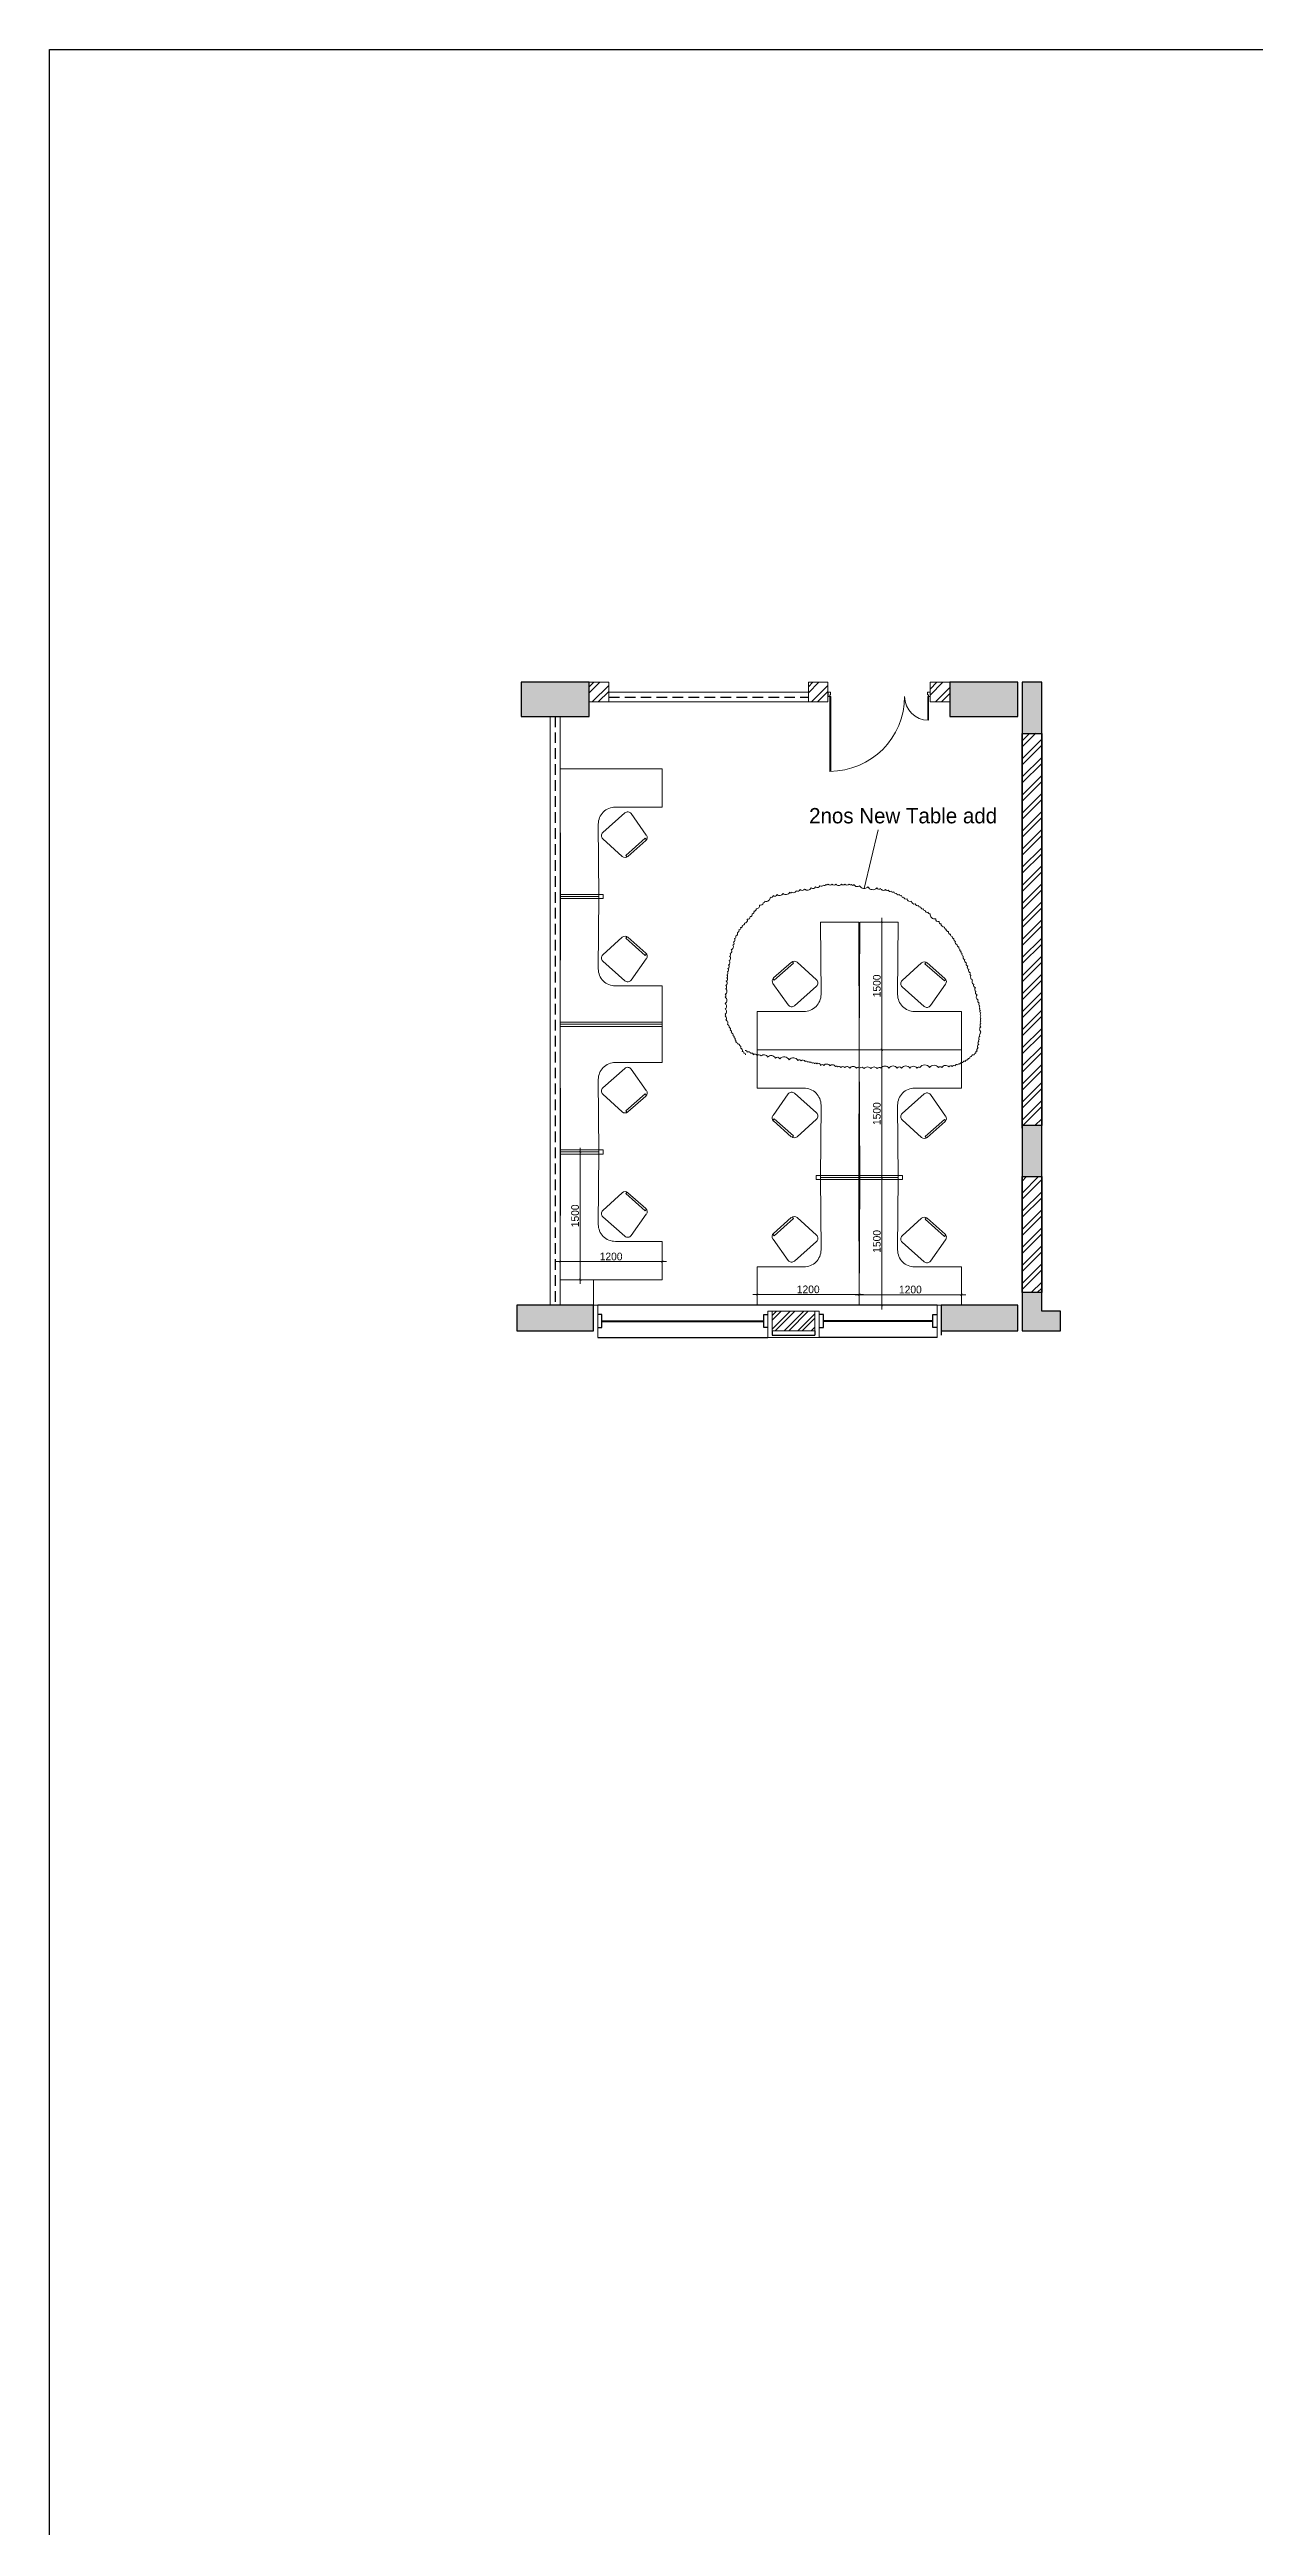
# Model space of a CAD drawing. Header units: millimetres. Extents: x -276609 to 1081398, y -453808 to 472098.
# Drawn here: x 306511 to 320663, y 154560 to 183646 of the extents above; entities that cross this region are included whole.
import ezdxf

# ---------------------------------------------------------------- set-up
doc = ezdxf.new("R2010")
doc.units = ezdxf.units.MM
doc.header["$MEASUREMENT"] = 0
doc.linetypes.add('HIDDEN', pattern=[0.375, 0.25, -0.125])
for name, color, linetype, lineweight in [('A-Detail Lines', 241, 'Continuous', 25), ('A-Door', 4, 'Continuous', 9), ('A-DTLS-Frame Members', 3, 'Continuous', 25), ('A-Wall Sec', 1, 'Continuous', 20), ('A-WIN', 5, 'Continuous', 25), ('elevation', 4, 'Continuous', 13), ('Fire pipe', 80, 'Continuous', 15), ('P-SANR-FIXT', 6, 'Continuous', 9), ('S-Concrete', 40, 'Continuous', 25), ('ST CLADDING PLAN', 6, 'Continuous', 9)]:
    doc.layers.add(name, color=color, linetype=linetype, lineweight=lineweight)
for name, color, linetype in [('A-Wall Patt', 8, 'Continuous'), ('A-Window', 4, 'Continuous'), ('Dimension', 7, 'Continuous'), ('S-Conc Patt', 9, 'Continuous'), ('text', 252, 'Continuous')]:
    doc.layers.add(name, color=color, linetype=linetype)
doc.layers.add('I-Furniture', color=7, linetype='Continuous', lineweight=20, true_color=0xb35900)
doc.styles.get("Standard").update_dxf_attribs({"font": ''})
doc.styles.get('Standard').set_extended_font_data('Gill Sans MT')
doc.dimstyles.new('IIITD_WD_M @ 50', dxfattribs={"dimscale": 50, "dimtxt": 1.8, "dimasz": 0.5, "dimexe": 0.5, "dimexo": 0.25, "dimgap": 0.3, "dimtad": 1, "dimdec": 0, "dimrnd": 1, "dimzin": 0, "dimdsep": 46, "dimtxsty": 'Standard', "dimblk": 'ARCHTICK', "dimcen": 0.2, "dimdle": 1, "dimclrd": 8, "dimclre": 9, "dimadec": 0, "dimazin": 0, "dimtfac": 1, "dimtdec": 0, "dimtofl": 0, "dimtmove": 0, "dimatfit": 0, "dimfxl": 1, "dimfxlon": 1, "dimtolj": 1, "dimtzin": 0, "dimlwd": -1, "dimlwe": -1, "dimarcsym": 0})
pattern_1 = [(45, (-609568.46, 685211), (-106.066017, 106.066017), []), (45, (-609497.75, 685211), (-106.066017, 106.066017), [])]

# ---------------------------------------------------------------- blocks, each defined once
blk = doc.blocks.new('ERGEGEWRGREG')
at = {"layer": 'A-Wall Patt'}
h = blk.add_hatch(dxfattribs=at)
h.set_pattern_fill('ANSI32', color=256, scale=300, style=0)
h.set_pattern_definition([(45.000013, (-88074.36, -254660.84), (-79.549531, 79.549495), []), (45.000013, (-88021.32, -254660.84), (-79.549531, 79.549495), [])])
h.paths.add_polyline_path([(925068, -367411), (925068, -367181), (924568, -367181), (924568, -367411)])
at = {"layer": 'A-Detail Lines'}
for p, q in [((924568, -367411, 0), (924568, -367461, 0)), ((924568, -367461, 0), (925068, -367461, 0)), ((925068, -367411, 0), (925068, -367461, 0))]:
    blk.add_line(p, q, dxfattribs=at)
at = {"layer": 'A-Wall Sec', "elevation": 0}
blk.add_lwpolyline([(925068, -367181), (925068, -367411), (924568, -367411), (924568, -367181)], close=True, dxfattribs=at)
blk.add_lwpolyline([(925068, -367181), (925068, -367411), (924568, -367411), (924568, -367181)], close=True, dxfattribs=at)
at = {"layer": 'A-WIN', "color": 2, "lineweight": 40}
blk.add_line((922568, -367296), (924468, -367296, 0), dxfattribs=at)
at = {"layer": 'A-WIN', "color": 2, "lineweight": 40, "elevation": 0}
blk.add_lwpolyline([(926453, -367296), (925168, -367296)], dxfattribs=at)
blk.add_lwpolyline([(926453, -367296), (925168, -367296)], dxfattribs=at)
at = {"layer": 'A-Window'}
for p, q in [((926503, -367111, 0), (922518, -367111)), ((922518, -367491, 0), (924518, -367491, 0))]:
    blk.add_line(p, q, dxfattribs=at)
at = {"layer": 'A-Window', "elevation": 0}
for points in [[(922518, -367371), (922568, -367371), (922568, -367221), (922518, -367221)], [(924518, -367371), (924468, -367371), (924468, -367221), (924518, -367221)], [(925118, -367371), (925168, -367371), (925168, -367221), (925118, -367221)], [(926503, -367371), (926453, -367371), (926453, -367221), (926503, -367221)], [(926503, -367491), (925118, -367491)]]:
    blk.add_lwpolyline(points, dxfattribs=at)
at = {"layer": 'ST CLADDING PLAN'}
for p, q in [((922518, -367111), (922468, -367111)), ((922518, -367111, 0), (922518, -367491, 0)), ((924518, -367181, 0), (924518, -367491, 0)), ((924518, -367181, 0), (924568, -367181, 0)), ((925118, -367181, 0), (925068, -367181, 0)), ((925118, -367181, 0), (925118, -367491, 0)), ((926503, -367111, 0), (926503, -367491, 0)), ((926503, -367111, 0), (926553, -367111, 0)), ((924518, -367491, 0), (925118, -367491, 0))]:
    blk.add_line(p, q, dxfattribs=at)
blk = doc.blocks.new('A$C3CEC27A9')
at = {"layer": 'A-Detail Lines', "lineweight": 18}
for centre, radius, start, end in [((-1181, -51), 880, 270, 0), ((-21, -51), 280, 180, 270)]:
    blk.add_arc(centre, radius, start, end, dxfattribs=at)
at = {"layer": 'A-Door', "lineweight": 18}
for p, q in [((-1181, -51), (-1181, -931)), ((-1181, -51), (-1166, -51)), ((-1166, -51), (-1166, -931)), ((-30, -51), (-30, -331)), ((-30, -51), (-21, -51)), ((-21, -51), (-21, -331))]:
    blk.add_line(p, q, dxfattribs=at)
at = {"layer": 'A-Door'}
for points in [[(-1181, -51), (-1181, -31), (-1171, -31), (-1171, -1), (-1201, -1), (-1201, -51), (-1181, -51)], [(-21, -51), (-21, -31), (-31, -31), (-31, -1), (-1, -1), (-1, -51), (-21, -51)]]:
    blk.add_lwpolyline(points, dxfattribs=at)
blk = doc.blocks.new('A$C6DB55BC6')
at = {"layer": 'I-Furniture'}
for p, q in [((-105, 156), (73, 407)), ((147, 416), (406, 186)), ((-108, 98), (-91, 117)), ((110, -95), (-98, 90)), ((-91, 117), (137, -85)), ((406, 112), (177, -95)), ((137, -85), (120, -104))]:
    blk.add_line(p, q, dxfattribs=at)
for centre, start, end in [((114, 378), 48.3715, 144.6126), ((-65, 127), 144.6126, 228.3715), ((372, 149), 312.1304, 48.3715), ((144, -58), 228.3715, 312.1304)]:
    blk.add_arc(centre, 50, start, end, dxfattribs=at)
blk = doc.blocks.new('_ArchTick')
at = {"color": 0, "linetype": 'ByBlock', "const_width": 0.15}
blk.add_lwpolyline([(-0.5, -0.5), (0.5, 0.5)], dxfattribs=at)
blk = doc.blocks.new('*D603')
at = {"layer": 'P-SANR-FIXT', "color": 8, "transparency": 16777216}
blk.add_line((313757, 169412), (312457, 169412), dxfattribs=at)
at = {"layer": 'P-SANR-FIXT', "color": 9, "transparency": 16777216}
for p, q in [((312507, 169412), (312507, 169387)), ((313707, 169412), (313707, 169387))]:
    blk.add_line(p, q, dxfattribs=at)
at = {"layer": 'P-SANR-FIXT', "color": 8, "transparency": 16777216, "xscale": 25, "yscale": 25, "zscale": 25, "rotation": 180}
blk.add_blockref('_ArchTick', (312507, 169412), dxfattribs=at)
at = {"layer": 'P-SANR-FIXT', "color": 8, "transparency": 16777216, "xscale": 25, "yscale": 25, "zscale": 25}
blk.add_blockref('_ArchTick', (313707, 169412), dxfattribs=at)
at = {"layer": 'P-SANR-FIXT', "color": 0, "transparency": 16777216, "insert": (313107, 169472), "char_height": 90, "attachment_point": 5}
blk.add_mtext('\\A1;1200', dxfattribs=at)
blk = doc.blocks.new('*D604')
at = {"layer": 'P-SANR-FIXT', "color": 8, "transparency": 16777216}
blk.add_line((312744, 169150), (312744, 170750), dxfattribs=at)
at = {"layer": 'P-SANR-FIXT', "color": 9, "transparency": 16777216}
for p, q in [((312715, 170700), (312769, 170700)), ((312715, 169200), (312769, 169200))]:
    blk.add_line(p, q, dxfattribs=at)
at = {"layer": 'P-SANR-FIXT', "color": 8, "transparency": 16777216, "xscale": 25, "yscale": 25, "zscale": 25}
for p, rotation in [((312744, 170700), 90), ((312744, 169200), 270)]:
    blk.add_blockref('_ArchTick', p, dxfattribs=dict(at, rotation=rotation))
at = {"layer": 'P-SANR-FIXT', "color": 0, "transparency": 16777216, "insert": (312684, 169950), "char_height": 90, "attachment_point": 5, "rotation": 90}
blk.add_mtext('\\A1;1500', dxfattribs=at)
blk = doc.blocks.new('*D605')
at = {"layer": 'P-SANR-FIXT', "color": 8, "transparency": 16777216}
blk.add_line((316072, 169026), (314772, 169026), dxfattribs=at)
at = {"layer": 'P-SANR-FIXT', "color": 9, "transparency": 16777216}
for p, q in [((314822, 168912), (314822, 169051)), ((316022, 168912), (316022, 169051))]:
    blk.add_line(p, q, dxfattribs=at)
at = {"layer": 'P-SANR-FIXT', "color": 8, "transparency": 16777216, "xscale": 25, "yscale": 25, "zscale": 25, "rotation": 180}
blk.add_blockref('_ArchTick', (314822, 169026), dxfattribs=at)
at = {"layer": 'P-SANR-FIXT', "color": 8, "transparency": 16777216, "xscale": 25, "yscale": 25, "zscale": 25}
blk.add_blockref('_ArchTick', (316022, 169026), dxfattribs=at)
at = {"layer": 'P-SANR-FIXT', "color": 0, "transparency": 16777216, "insert": (315422, 169086), "char_height": 90, "attachment_point": 5}
blk.add_mtext('\\A1;1200', dxfattribs=at)
blk = doc.blocks.new('*D606')
at = {"layer": 'P-SANR-FIXT', "color": 8, "transparency": 16777216}
blk.add_line((316288, 168850), (316288, 170450), dxfattribs=at)
at = {"layer": 'P-SANR-FIXT', "color": 9, "transparency": 16777216}
for p, q in [((316288, 170400), (316313, 170400)), ((316288, 168900), (316313, 168900))]:
    blk.add_line(p, q, dxfattribs=at)
at = {"layer": 'P-SANR-FIXT', "color": 8, "transparency": 16777216, "xscale": 25, "yscale": 25, "zscale": 25}
for p, rotation in [((316288, 170400), 90), ((316288, 168900), 270)]:
    blk.add_blockref('_ArchTick', p, dxfattribs=dict(at, rotation=rotation))
at = {"layer": 'P-SANR-FIXT', "color": 0, "transparency": 16777216, "insert": (316228, 169650), "char_height": 90, "attachment_point": 5, "rotation": 90}
blk.add_mtext('\\A1;1500', dxfattribs=at)
blk = doc.blocks.new('*D607')
at = {"layer": 'P-SANR-FIXT', "color": 8, "transparency": 16777216}
blk.add_line((315972, 169024), (317272, 169024), dxfattribs=at)
at = {"layer": 'P-SANR-FIXT', "color": 9, "transparency": 16777216}
for p, q in [((316022, 169024), (316022, 168999)), ((317222, 169024), (317222, 168999))]:
    blk.add_line(p, q, dxfattribs=at)
at = {"layer": 'P-SANR-FIXT', "color": 8, "transparency": 16777216, "xscale": 25, "yscale": 25, "zscale": 25, "rotation": 180}
blk.add_blockref('_ArchTick', (316022, 169024), dxfattribs=at)
at = {"layer": 'P-SANR-FIXT', "color": 8, "transparency": 16777216, "xscale": 25, "yscale": 25, "zscale": 25}
blk.add_blockref('_ArchTick', (317222, 169024), dxfattribs=at)
at = {"layer": 'P-SANR-FIXT', "color": 0, "transparency": 16777216, "insert": (316622, 169084), "char_height": 90, "attachment_point": 5}
blk.add_mtext('\\A1;1200', dxfattribs=at)
blk = doc.blocks.new('*D608')
at = {"layer": 'P-SANR-FIXT', "color": 9, "transparency": 16777216}
for p, q in [((316035, 171900), (316313, 171900)), ((316041, 170400), (316313, 170400))]:
    blk.add_line(p, q, dxfattribs=at)
at = {"layer": 'P-SANR-FIXT', "color": 8, "transparency": 16777216}
blk.add_line((316288, 170350), (316288, 171950), dxfattribs=at)
at = {"layer": 'P-SANR-FIXT', "color": 8, "transparency": 16777216, "xscale": 25, "yscale": 25, "zscale": 25}
for p, rotation in [((316288, 171900), 90), ((316288, 170400), 270)]:
    blk.add_blockref('_ArchTick', p, dxfattribs=dict(at, rotation=rotation))
at = {"layer": 'P-SANR-FIXT', "color": 0, "transparency": 16777216, "insert": (316228, 171150), "char_height": 90, "attachment_point": 5, "rotation": 90}
blk.add_mtext('\\A1;1500', dxfattribs=at)
blk = doc.blocks.new('*D609')
at = {"layer": 'P-SANR-FIXT', "color": 9, "transparency": 16777216}
for p, q in [((316041, 173400), (316313, 173400)), ((316035, 171900), (316313, 171900))]:
    blk.add_line(p, q, dxfattribs=at)
at = {"layer": 'P-SANR-FIXT', "color": 8, "transparency": 16777216}
blk.add_line((316288, 171850), (316288, 173450), dxfattribs=at)
at = {"layer": 'P-SANR-FIXT', "color": 8, "transparency": 16777216, "xscale": 25, "yscale": 25, "zscale": 25}
for p, rotation in [((316288, 173400), 90), ((316288, 171900), 270)]:
    blk.add_blockref('_ArchTick', p, dxfattribs=dict(at, rotation=rotation))
at = {"layer": 'P-SANR-FIXT', "color": 0, "transparency": 16777216, "insert": (316228, 172650), "char_height": 90, "attachment_point": 5, "rotation": 90}
blk.add_mtext('\\A1;1500', dxfattribs=at)

msp = doc.modelspace()

# ---------------------------------------------------------------- hatches: boundary and pattern name
at = {"layer": 'A-Wall Patt'}
h = msp.add_hatch(dxfattribs=at)
h.set_pattern_fill('ANSI32', color=256, scale=400, style=0)
h.set_pattern_definition(pattern_1)
h.paths.add_polyline_path([(313079.1, 176214.9), (312849.1, 176214.9), (312849.1, 175984.9), (313079.1, 175984.9)])
h = msp.add_hatch(dxfattribs=at)
h.set_pattern_fill('ANSI32', color=256, scale=400, style=0)
h.set_pattern_definition([(45, (-606993.39, 685211), (-106.066017, 106.066017), []), (45, (-606922.68, 685211), (-106.066017, 106.066017), [])])
h.paths.add_polyline_path([(315654.2, 176214.9), (315424.2, 176214.9), (315424.2, 175984.9), (315654.2, 175984.9)])
h = msp.add_hatch(dxfattribs=at)
h.set_pattern_fill('ANSI32', color=256, scale=400, style=0)
h.set_pattern_definition(pattern_1)
h.paths.add_polyline_path([(317084.2, 176214.9), (316854.2, 176214.9), (316854.2, 175984.9), (317084.2, 175984.9)])
h = msp.add_hatch(dxfattribs=at)
h.set_pattern_fill('ANSI32', color=256, scale=400, style=0)
h.set_pattern_definition([(45, (77175.37, 367942.79), (-106.06602, 106.06602), []), (45, (77246.08, 367942.79), (-106.06602, 106.06602), [])])
h.paths.add_polyline_path([(317934.1, 175614.9), (317934.1, 175822.4), (317934.1, 175822.4), (317934.1, 171010), (318164.1, 171010), (318164.1, 175617.3)])
h = msp.add_hatch(dxfattribs=at)
h.set_pattern_fill('ANSI32', color=256, scale=400, style=0)
h.set_pattern_definition(pattern_1)
h.paths.add_polyline_path([(318164.1, 170410), (317934.1, 170410), (317934.1, 169049.9), (318164.1, 169049.9)])
at = {"layer": 'S-Conc Patt'}
for points in [[(312049.1, 176214.9), (312049.1, 175814.9), (312849.1, 175814.9), (312849.1, 176214.9)], [(317084.2, 176214.9), (317084.2, 175814.9), (317884.2, 175814.9), (317884.2, 176214.9)], [(317934.1, 175614.9), (318164.1, 175614.9), (318164.1, 176214.9), (317934.1, 176214.9)], [(317934.1, 170410), (318164.1, 170410), (318164.1, 171010), (317934.1, 171010)], [(317934.1, 168599.9), (318384.1, 168599.9), (318384.1, 168829.9), (318164.1, 168829.9), (318164.1, 169049.9), (317934.1, 169049.9)], [(312899.1, 168599.9), (312899.1, 168899.9), (311999.1, 168899.9), (311999.1, 168599.9)], [(317884.1, 168599.9), (317884.1, 168899.9), (316984.1, 168899.9), (316984.1, 168599.9)]]:
    msp.add_hatch(color=256, dxfattribs=at).paths.add_polyline_path(points)

# ---------------------------------------------------------------- linework, layer by layer
at = {"layer": 'A-Wall Patt'}
msp.add_line((316984.1, 168599.9), (316984.1, 168549.8, 0), dxfattribs=at)
at = {"layer": 'A-Wall Sec'}
for p, q in [((312391.6, 175814.9, 0), (312391.6, 168899.9, 0)), ((312506.6, 175814.9, 0), (312506.6, 168899.9, 0))]:
    msp.add_line(p, q, dxfattribs=at)
at = {"layer": 'A-Wall Sec', "lineweight": 35}
for p, q in [((317934.1, 175614.9, 0), (317934.1, 170979.9)), ((318164.1, 175614.9), (318164.1, 173714.9)), ((318164.1, 171009.9), (318164.1, 173714.9))]:
    msp.add_line(p, q, dxfattribs=at)
at = {"layer": 'A-Wall Sec'}
for points in [[(313079.1, 175984.9), (312849.1, 175984.9), (312849.1, 176214.9), (313079.1, 176214.9)], [(315654.2, 175984.9), (315424.2, 175984.9), (315424.2, 176214.9), (315654.2, 176214.9)]]:
    msp.add_lwpolyline(points, close=True, dxfattribs=at)
msp.add_lwpolyline([(313079.1, 175984.9), (313079.1, 175984.9), (315424.2, 175984.9), (315424.2, 176099.9), (313079.1, 176099.9)], dxfattribs=at)
at = {"layer": 'A-Wall Sec', "elevation": 0}
msp.add_lwpolyline([(317084.2, 175984.9), (316854.2, 175984.9), (316854.2, 176214.9), (317084.2, 176214.9), (317084.2, 175984.9)], dxfattribs=at)
at = {"layer": 'A-Wall Sec', "lineweight": 35, "elevation": 0}
for points in [[(317934.1, 170410), (317934.1, 169049.9)], [(318164.1, 170410), (318164.1, 169049.9)]]:
    msp.add_lwpolyline(points, dxfattribs=at)
at = {"layer": 'A-Window', "linetype": 'HIDDEN', "ltscale": 500}
for p, q in [((313079.1, 176042.4), (315424.2, 176042.4)), ((312449.1, 175814.9, 0), (312449.1, 168899.9, 0))]:
    msp.add_line(p, q, dxfattribs=at)
at = {"layer": 'Dimension'}
msp.add_lwpolyline([(306511, 124245.5), (306511, 183645.5), (390511, 183645.5), (390511, 124245.5)], close=True, dxfattribs=at)
at = {"layer": 'elevation', "elevation": 0}
for points in [[(312512.9, 173674.8), (313012.9, 173674.8), (313012.9, 173724.8), (312512.9, 173724.8)], [(312506.6, 172174.8), (313706.6, 172174.8), (313706.6, 172224.8), (312506.6, 172224.8)], [(312512.9, 170674.9), (313012.9, 170674.9), (313012.9, 170724.9), (312512.9, 170724.9)], [(316015.8, 170424.9), (315515.8, 170424.9), (315515.8, 170374.9), (316015.8, 170374.9)], [(316028.4, 170374.9), (316528.4, 170374.9), (316528.4, 170424.9), (316028.4, 170424.9)]]:
    msp.add_lwpolyline(points, close=True, dxfattribs=at)
at = {"layer": 'Fire pipe', "elevation": 0}
msp.add_lwpolyline([(312506.6, 169200), (312506.6, 168900), (312899.1, 168900), (312899.1, 169199.9), (312506.6, 169199.9)], dxfattribs=at)
at = {"layer": 'I-Furniture', "color": 1}
for p, q in [((315224, 172928.9, 0), (315015.8, 172743.8, 0)), ((315022.9, 172716.1, 0), (315250.7, 172918.6, 0)), ((315250.7, 172918.6, 0), (315233.8, 172937.6, 0)), ((315519.4, 172721.8, 0), (315290.8, 172928.6, 0)), ((316524.8, 172714, 0), (316753.4, 172920.8, 0)), ((316793.5, 172910.8, 0), (316810.4, 172929.8, 0)), ((317021.3, 172708.3, 0), (316793.5, 172910.8, 0)), ((316820.1, 172921.1, 0), (317028.4, 172736, 0)), ((315006, 172735.1, 0), (315022.9, 172716.1, 0)), ((315008.2, 172677.4, 0), (315186.7, 172426.1, 0)), ((315260.7, 172417.7, 0), (315519.1, 172647.4, 0)), ((316783.5, 172410, 0), (316525.1, 172639.6, 0)), ((317036, 172669.7, 0), (316857.5, 172418.4, 0)), ((317038.2, 172727.3, 0), (317021.3, 172708.3, 0))]:
    msp.add_line(p, q, dxfattribs=at)
at = {"layer": 'I-Furniture', "elevation": 0}
for points in [[(312506.6, 174599.7), (312506.6, 175199.7), (313706.6, 175199.7), (313706.6, 174749.7), (313156.6, 174749.7, 0.4142136), (312956.6, 174549.7), (312962.9, 173699.8), (312512.9, 173699.8), (312506.6, 175199.7), (312506.6, 175199.7)], [(312506.6, 172799.8), (312506.6, 172199.8), (313706.6, 172199.8), (313706.6, 172649.8), (313156.6, 172649.8, -0.4142136), (312956.6, 172849.8), (312962.9, 173699.8), (312512.9, 173699.8), (312506.6, 172199.8), (312506.6, 172199.8)], [(312506.6, 171599.8), (312506.6, 172199.8), (313706.6, 172199.8), (313706.6, 171749.8), (313156.6, 171749.8, 0.4142136), (312956.6, 171549.8), (312962.9, 170699.9), (312512.9, 170699.9), (312506.6, 172199.8), (312506.6, 172199.8)], [(316022.1, 171299.8), (316022.1, 171899.8), (314822.1, 171899.8), (314822.1, 171449.8), (315372.1, 171449.8, -0.4142136), (315572.1, 171249.8), (315565.8, 170399.9), (316015.8, 170399.9), (316022.1, 171899.8), (316022.1, 171899.8)], [(316022.1, 171299.8), (316022.1, 171899.8), (317222.1, 171899.8), (317222.1, 171449.8), (316672.1, 171449.8, 0.4142136), (316472.1, 171249.8), (316478.4, 170399.9), (316028.4, 170399.9), (316022.1, 171899.8), (316022.1, 171899.8)], [(312506.6, 169800), (312506.6, 169200), (313706.6, 169200), (313706.6, 169650), (313156.6, 169650, -0.4142136), (312956.6, 169850), (312962.9, 170699.9), (312512.9, 170699.9), (312506.6, 169200), (312506.6, 169200)], [(316022.1, 169499.9), (316022.1, 168899.9), (314822.1, 168899.9), (314822.1, 169349.9), (315372.1, 169349.9, 0.4142136), (315572.1, 169549.9), (315565.8, 170399.9), (316015.8, 170399.9), (316022.1, 168899.9), (316022.1, 168899.9)], [(316022.1, 169499.9), (316022.1, 168899.9), (317222.1, 168899.9), (317222.1, 169349.9), (316672.1, 169349.9, -0.4142136), (316472.1, 169549.9), (316478.4, 170399.9), (316028.4, 170399.9), (316022.1, 168899.9), (316022.1, 168899.9)]]:
    msp.add_lwpolyline(points, format="xyb", dxfattribs=at)
at = {"layer": 'I-Furniture', "color": 1, "elevation": 0}
for points in [[(316022.1, 172499.8), (316022.1, 171899.8), (314822.1, 171899.8), (314822.1, 172349.8), (315372.1, 172349.8, 0.4142136), (315572.1, 172549.8), (315565.8, 173399.7), (316015.8, 173399.7), (316022.1, 171899.8), (316022.1, 171899.8)], [(316022.1, 172499.8), (316022.1, 171899.8), (317222.1, 171899.8), (317222.1, 172349.8), (316672.1, 172349.8, -0.4142136), (316472.1, 172549.8), (316478.4, 173399.7), (316028.4, 173399.7), (316022.1, 171899.8), (316022.1, 171899.8)]]:
    msp.add_lwpolyline(points, format="xyb", dxfattribs=at)
at = {"layer": 'I-Furniture', "color": 1}
for centre, start, end in [((315257.3, 172891.5, 0), 47.86961, 131.6285), ((316786.9, 172883.7, 0), 48.3715, 132.13039), ((315049, 172706.4, 0), 131.6285, 215.38739), ((315485.8, 172684.7, 0), 311.6285, 47.86961), ((316558.3, 172677, 0), 132.13039, 228.3715), ((316995.2, 172698.6, 0), 324.61261, 48.3715), ((315227.5, 172455.1, 0), 215.38739, 311.6285), ((316816.7, 172447.3, 0), 228.3715, 324.61261)]:
    msp.add_arc(centre, 50, start, end, dxfattribs=at)
at = {"layer": 'P-SANR-FIXT'}
msp.add_line((316079.3, 173794.2, 0), (316241.6, 174484.4), dxfattribs=at)
at = {"layer": 'P-SANR-FIXT', "elevation": 0}
msp.add_lwpolyline([(314680, 171891.9, -0.5205671), (314705.9, 171872.5, -0.5205671), (314705.9, 171872.5, -0.5205671), (314744.7, 171859.6, -0.5205671), (314744.7, 171859.6, -0.5205671), (314777.1, 171840.2, -0.5205671), (314777.1, 171840.2, -0.5205671), (314822.4, 171833.7, -0.5205671), (314822.4, 171833.7, -0.5205671), (314867.7, 171827.2, -0.5205671), (314867.7, 171827.2, -0.5205671), (314945.3, 171814.3, -0.5205671), (314945.3, 171814.3, -0.5205671), (315036, 171801.3, -0.5205671), (315036, 171801.3, -0.5205671), (315087.7, 171794.9, -0.5205671), (315087.7, 171794.9, -0.5205671), (315197.8, 171781.9, -0.5205671), (315197.8, 171781.9, -0.5205671), (315301.3, 171775.5, -0.5205671), (315301.3, 171775.5, -0.5205671), (315340.2, 171769, -0.5205671), (315340.2, 171769, -0.5205671), (315385.5, 171762.5, -0.5205671), (315385.5, 171762.5, -0.5205671), (315417.8, 171756.1, -0.5205671), (315417.8, 171756.1, -0.5205671), (315443.7, 171749.6, -0.5205671), (315443.7, 171749.6, -0.5205671), (315469.6, 171743.1, -0.5205671), (315469.6, 171743.1, -0.5205671), (315495.5, 171736.6, -0.5205671), (315495.5, 171736.6, -0.5205671), (315521.4, 171736.6, -0.5205671), (315521.4, 171736.6, -0.5205671), (315566.7, 171717.2, -0.5205671), (315566.7, 171717.2, -0.5205671), (315605.5, 171717.2, -0.5205671), (315605.5, 171717.2, -0.5205671), (315676.7, 171710.8, -0.5205671), (315676.7, 171710.8, -0.5205671), (315741.5, 171704.3, -0.5205671), (315741.5, 171704.3, -0.5205671), (315767.3, 171697.8, -0.5205671), (315767.3, 171697.8, -0.5205671), (315806.2, 171691.4, -0.5205671), (315806.2, 171691.4, -0.5205671), (315851.5, 171691.4, -0.5205671), (315851.5, 171691.4, -0.5205671), (315909.7, 171684.9, -0.5205671), (315909.7, 171684.9, -0.5205671), (315987.4, 171684.9, -0.5205671), (315987.4, 171684.9, -0.5205671), (316026.2, 171684.9, -0.5205671), (316026.2, 171684.9, -0.5205671), (316078, 171678.4, -0.5205671), (316078, 171678.4, -0.5205671), (316155.7, 171678.4, -0.5205671), (316155.7, 171678.4, -0.5205671), (316233.4, 171678.4, -0.5205671), (316233.4, 171678.4, -0.5205671), (316278.7, 171684.9, -0.5205671), (316278.7, 171684.9, -0.5205671), (316369.3, 171684.9, -0.5205671), (316369.3, 171684.9, -0.5205671), (316466.4, 171684.9, -0.5205671), (316466.4, 171684.9, -0.5205671), (316518.2, 171684.9, -0.5205671), (316518.2, 171684.9, -0.5205671), (316615.2, 171684.9, -0.5205671), (316615.2, 171684.9, -0.5205671), (316699.4, 171684.9, -0.5205671), (316699.4, 171684.9, -0.5205671), (316731.8, 171691.4, -0.5205671), (316731.8, 171691.4, -0.5205671), (316848.3, 171691.4, -0.5205671), (316848.3, 171691.4, -0.5205671), (316951.8, 171691.4, -0.5205671), (316951.8, 171691.4, -0.5205671), (316990.6, 171691.4, -0.5205671), (316990.6, 171691.4, -0.5205671), (317074.8, 171697.8, -0.5205671), (317074.8, 171697.8, -0.5205671), (317113.6, 171704.3, -0.5205671), (317113.6, 171704.3, -0.5205671), (317146, 171710.8, -0.5205671), (317146, 171710.8, -0.5205671), (317178.4, 171723.7, -0.5205671), (317178.4, 171723.7, -0.5205671), (317204.2, 171730.2, -0.5205671), (317204.2, 171730.2, -0.5205671), (317236.6, 171749.6, -0.5205671), (317236.6, 171749.6, -0.5205671), (317269, 171762.5, -0.5205671), (317269, 171762.5, -0.5205671), (317294.9, 171781.9, -0.5205671), (317294.9, 171781.9, -0.5205671), (317320.7, 171801.3, -0.5205671), (317320.7, 171801.3, -0.5205671), (317340.2, 171820.8, -0.5205671), (317340.2, 171820.8, -0.5205671), (317372.5, 171840.2, -0.5205671), (317372.5, 171840.2, -0.5205671), (317391.9, 171859.6, -0.5205671), (317391.9, 171859.6, -0.5205671), (317404.9, 171885.5, -0.5205671), (317404.9, 171885.5, -0.5205671), (317417.8, 171917.8, -0.5205671), (317417.8, 171917.8, -0.5205671), (317424.3, 171963.1, -0.5205671), (317424.3, 171963.1, -0.5205671), (317424.3, 171995.4, -0.5205671), (317424.3, 171995.4, -0.5205671), (317430.8, 172021.3, -0.5205671), (317430.8, 172021.3, -0.5205671), (317437.3, 172060.2, -0.5205671), (317437.3, 172060.2, -0.5205671), (317443.7, 172086, -0.5205671), (317443.7, 172086, -0.5205671), (317450.2, 172111.9, -0.5205671), (317450.2, 172111.9, -0.5205671), (317450.2, 172170.1, -0.5205671), (317450.2, 172170.1, -0.5205671), (317450.2, 172209, -0.5205671), (317450.2, 172209, -0.5205671), (317450.2, 172241.3, -0.5205671), (317450.2, 172241.3, -0.5205671), (317450.2, 172267.2, -0.5205671), (317450.2, 172267.2, -0.5205671), (317450.2, 172299.5, -0.5205671), (317450.2, 172299.5, -0.5205671), (317450.2, 172331.9, -0.5205671), (317450.2, 172331.9, -0.5205671), (317443.7, 172364.3, -0.5205671), (317443.7, 172364.3, -0.5205671), (317437.3, 172390.1, -0.5205671), (317437.3, 172390.1, -0.5205671), (317437.3, 172416, -0.5205671), (317437.3, 172416, -0.5205671), (317430.8, 172448.4, -0.5205671), (317430.8, 172448.4, -0.5205671), (317417.8, 172487.2, -0.5205671), (317417.8, 172487.2, -0.5205671), (317404.9, 172545.4, -0.5205671), (317404.9, 172545.4, -0.5205671), (317391.9, 172584.2, -0.5205671), (317391.9, 172584.2, -0.5205671), (317385.5, 172629.5, -0.5205671), (317385.5, 172629.5, -0.5205671), (317366.1, 172668.3, -0.5205671), (317366.1, 172668.3, -0.5205671), (317353.1, 172720.1, -0.5205671), (317353.1, 172720.1, -0.5205671), (317333.7, 172771.9, -0.5205671), (317333.7, 172771.9, -0.5205671), (317327.2, 172804.2, -0.5205671), (317327.2, 172804.2, -0.5205671), (317307.8, 172843, -0.5205671), (317307.8, 172843, -0.5205671), (317294.9, 172881.9, -0.5205671), (317294.9, 172881.9, -0.5205671), (317281.9, 172920.7, -0.5205671), (317281.9, 172920.7, -0.5205671), (317262.5, 172959.5, -0.5205671), (317262.5, 172959.5, -0.5205671), (317243.1, 172998.3, -0.5205671), (317243.1, 172998.3, -0.5205671), (317230.1, 173030.7, -0.5205671), (317230.1, 173030.7, -0.5205671), (317217.2, 173056.6, -0.5205671), (317217.2, 173056.6, -0.5205671), (317204.2, 173082.4, -0.5205671), (317204.2, 173082.4, -0.5205671), (317191.3, 173108.3, -0.5205671), (317191.3, 173108.3, -0.5205671), (317171.9, 173134.2, -0.5205671), (317171.9, 173134.2, -0.5205671), (317152.5, 173173, -0.5205671), (317152.5, 173173, -0.5205671), (317133, 173205.4, -0.5205671), (317133, 173205.4, -0.5205671), (317113.6, 173231.3, -0.5205671), (317113.6, 173231.3, -0.5205671), (317094.2, 173257.1, -0.5205671), (317094.2, 173257.1, -0.5205671), (317068.3, 173289.5, -0.5205671), (317068.3, 173289.5, -0.5205671), (317042.4, 173315.4, -0.5205671), (317042.4, 173315.4, -0.5205671), (317023, 173341.2, -0.5205671), (317023, 173341.2, -0.5205671), (316984.2, 173380.1, -0.5205671), (316984.2, 173380.1, -0.5205671), (316958.3, 173405.9, -0.5205671), (316958.3, 173405.9, -0.5205671), (316919.5, 173438.3, -0.5205671), (316919.5, 173438.3, -0.5205671), (316854.7, 173496.5, -0.5205671), (316854.7, 173496.5, -0.5205671), (316828.8, 173515.9, -0.5205671), (316828.8, 173515.9, -0.5205671), (316796.5, 173535.3, -0.5205671), (316796.5, 173535.3, -0.5205671), (316777.1, 173554.8, -0.5205671), (316777.1, 173554.8, -0.5205671), (316744.7, 173574.2, -0.5205671), (316744.7, 173574.2, -0.5205671), (316718.8, 173593.6, -0.5205671), (316718.8, 173593.6, -0.5205671), (316680, 173613, -0.5205671), (316680, 173613, -0.5205671), (316634.7, 173645.3, -0.5205671), (316634.7, 173645.3, -0.5205671), (316582.9, 173671.2, -0.5205671), (316582.9, 173671.2, -0.5205671), (316544, 173690.6, -0.5205671), (316544, 173690.6, -0.5205671), (316518.2, 173710, -0.5205671), (316518.2, 173710, -0.5205671), (316492.3, 173723, -0.5205671), (316492.3, 173723, -0.5205671), (316459.9, 173735.9, -0.5205671), (316459.9, 173735.9, -0.5205671), (316427.5, 173755.3, -0.5205671), (316427.5, 173755.3, -0.5205671), (316395.2, 173761.8, -0.5205671), (316395.2, 173761.8, -0.5205671), (316362.8, 173774.7, -0.5205671), (316362.8, 173774.7, -0.5205671), (316330.5, 173781.2, -0.5205671), (316330.5, 173781.2, -0.5205671), (316272.2, 173794.2, -0.5205671), (316272.2, 173794.2, -0.5205671), (316226.9, 173800.6, -0.5205671), (316226.9, 173800.6, -0.5205671), (316123.3, 173813.6, -0.5205671), (316123.3, 173813.6, -0.5205671), (316026.2, 173826.5, -0.5205671), (316026.2, 173826.5, -0.5205671), (315961.5, 173839.4, -0.5205671), (315961.5, 173839.4, -0.5205671), (315929.2, 173839.4, -0.5205671), (315929.2, 173839.4, -0.5205671), (315903.3, 173845.9, -0.5205671), (315903.3, 173845.9, -0.5205671), (315851.5, 173845.9, -0.5205671), (315851.5, 173845.9, -0.5205671), (315812.7, 173845.9, -0.5205671), (315812.7, 173845.9, -0.5205671), (315747.9, 173845.9, -0.5205671), (315747.9, 173845.9, -0.5205671), (315702.6, 173845.9, -0.5205671), (315702.6, 173845.9, -0.5205671), (315657.3, 173845.9, -0.5205671), (315657.3, 173845.9, -0.5205671), (315631.4, 173839.4, -0.5205671), (315631.4, 173839.4, -0.5205671), (315599.1, 173833, -0.5205671), (315599.1, 173833, -0.5205671), (315560.2, 173826.5, -0.5205671), (315560.2, 173826.5, -0.5205671), (315508.4, 173813.6, -0.5205671), (315508.4, 173813.6, -0.5205671), (315456.7, 173800.6, -0.5205671), (315456.7, 173800.6, -0.5205671), (315379, 173787.7, -0.5205671), (315379, 173787.7, -0.5205671), (315327.2, 173781.2, -0.5205671), (315327.2, 173781.2, -0.5205671), (315281.9, 173768.3, -0.5205671), (315281.9, 173768.3, -0.5205671), (315230.1, 173748.9, -0.5205671), (315230.1, 173748.9, -0.5205671), (315204.2, 173748.9, -0.5205671), (315204.2, 173748.9, -0.5205671), (315126.6, 173735.9, -0.5205671), (315126.6, 173735.9, -0.5205671), (315055.4, 173723, -0.5205671), (315055.4, 173723, -0.5205671), (315010.1, 173710, -0.5205671), (315010.1, 173710, -0.5205671), (314977.7, 173690.6, -0.5205671), (314977.7, 173690.6, -0.5205671), (314913, 173645.3, -0.5205671), (314913, 173645.3, -0.5205671), (314893.6, 173625.9, -0.5205671), (314893.6, 173625.9, -0.5205671), (314848.3, 173600, -0.5205671), (314848.3, 173600, -0.5205671), (314809.4, 173554.8, -0.5205671), (314809.4, 173554.8, -0.5205671), (314783.5, 173528.9, -0.5205671), (314783.5, 173528.9, -0.5205671), (314764.1, 173496.5, -0.5205671), (314764.1, 173496.5, -0.5205671), (314738.2, 173464.2, -0.5205671), (314738.2, 173464.2, -0.5205671), (314705.9, 173431.8, -0.5205671), (314705.9, 173431.8, -0.5205671), (314673.5, 173386.5, -0.5205671), (314673.5, 173386.5, -0.5205671), (314647.6, 173360.7, -0.5205671), (314647.6, 173360.7, -0.5205671), (314628.2, 173334.8, -0.5205671), (314628.2, 173334.8, -0.5205671), (314608.8, 173308.9, -0.5205671), (314608.8, 173308.9, -0.5205671), (314589.4, 173276.5, -0.5205671), (314589.4, 173276.5, -0.5205671), (314569.9, 173237.7, -0.5205671), (314569.9, 173237.7, -0.5205671), (314557, 173205.4, -0.5205671), (314557, 173205.4, -0.5205671), (314544, 173166.5, -0.5205671), (314544, 173166.5, -0.5205671), (314537.6, 173127.7, -0.5205671), (314537.6, 173127.7, -0.5205671), (314518.2, 173076, -0.5205671), (314518.2, 173076, -0.5205671), (314505.2, 173030.7, -0.5205671), (314505.2, 173030.7, -0.5205671), (314498.7, 172998.3, -0.5205671), (314498.7, 172998.3, -0.5205671), (314492.3, 172946.6, -0.5205671), (314492.3, 172946.6, -0.5205671), (314485.8, 172894.8, -0.5205671), (314485.8, 172894.8, -0.5205671), (314479.3, 172856, -0.5205671), (314479.3, 172856, -0.5205671), (314472.8, 172817.2, -0.5205671), (314472.8, 172817.2, -0.5205671), (314466.4, 172778.3, -0.5205671), (314466.4, 172778.3, -0.5205671), (314466.4, 172746, -0.5205671), (314466.4, 172746, -0.5205671), (314459.9, 172707.2, -0.5205671), (314459.9, 172707.2, -0.5205671), (314453.4, 172655.4, -0.5205671), (314453.4, 172655.4, -0.5205671), (314453.4, 172616.6, -0.5205671), (314453.4, 172616.6, -0.5205671), (314447, 172551.9, -0.5205671), (314447, 172551.9, -0.5205671), (314447, 172519.5, -0.5205671), (314447, 172519.5, -0.5205671), (314447, 172441.9, -0.5205671), (314447, 172441.9, -0.5205671), (314447, 172377.2, -0.5205671), (314447, 172377.2, -0.5205671), (314447, 172319, -0.5205671), (314447, 172319, -0.5205671), (314447, 172293.1, -0.5205671), (314447, 172293.1, -0.5205671), (314453.4, 172247.8, -0.5205671), (314453.4, 172247.8, -0.5205671), (314472.8, 172196, -0.5205671), (314472.8, 172196, -0.5205671), (314492.3, 172163.7, -0.5205671), (314492.3, 172163.7, -0.5205671), (314505.2, 172131.3, -0.5205671), (314505.2, 172131.3, -0.5205671), (314518.2, 172099, -0.5205671), (314518.2, 172099, -0.5205671), (314537.6, 172066.6, -0.5205671), (314537.6, 172066.6, -0.5205671), (314550.5, 172040.7, -0.5205671), (314550.5, 172040.7, -0.5205671), (314563.5, 172014.9, -0.5205671), (314563.5, 172014.9, -0.5205671), (314569.9, 171989, -0.5205671), (314569.9, 171989, -0.5205671), (314589.4, 171969.6, -0.5205671), (314589.4, 171969.6, -0.5205671), (314615.2, 171950.2, -0.5205671), (314615.2, 171950.2, -0.5205671), (314628.2, 171917.8, -0.5205671), (314628.2, 171917.8, -0.5205671), (314647.6, 171879, -0.5205671), (314647.6, 171879, -0.5205671), (314667, 171859.6, -0.5205671), (314667, 171859.6, -0.5205671), (314686.4, 171840.2, -0.5205671), (314686.4, 171840.2)], format="xyb", dxfattribs=at)
at = {"layer": 'S-Concrete'}
for points in [[(312049.1, 176214.9), (312049.1, 175814.9), (312849.1, 175814.9), (312849.1, 176214.9)], [(318164.1, 176214.9), (317934.1, 176214.9), (317934.1, 175614.9), (318164.1, 175614.9)], [(318164.1, 171010), (317934.1, 171010), (317934.1, 170410), (318164.1, 170410)], [(317934.1, 168599.9), (318384.1, 168599.9), (318384.1, 168829.9), (318164.1, 168829.9), (318164.1, 169049.9), (317934.1, 169049.9)], [(311999.1, 168899.9), (311999.1, 168599.9), (312899.1, 168599.9), (312899.1, 168899.9)], [(316984.1, 168899.9), (316984.1, 168599.9), (317884.1, 168599.9), (317884.1, 168899.9)]]:
    msp.add_lwpolyline(points, close=True, dxfattribs=at)
at = {"layer": 'S-Concrete', "elevation": 0}
msp.add_lwpolyline([(317084.2, 176214.9), (317084.2, 175814.9), (317884.2, 175814.9), (317884.2, 176214.9)], close=True, dxfattribs=at)

# ---------------------------------------------------------------- block references
at = {"layer": 'A-Door'}
for name, p in [('A$C3CEC27A9', (316855.3, 176100.6)), ('ERGEGEWRGREG', (-609568.5, 536010.5))]:
    msp.add_blockref(name, p, dxfattribs=at)
at = {"layer": 'A-DTLS-Frame Members', "xscale": -1}
for p in [(313415.1, 174266, 0), (313415.1, 171266.1, 0), (316930.6, 170966, 0)]:
    msp.add_blockref('A$C6DB55BC6', p, dxfattribs=at)
at = {"layer": 'A-DTLS-Frame Members', "rotation": 180}
for p in [(313415.1, 173125.8, 0), (313415.1, 170125.9, 0), (316930.6, 169825.9, 0)]:
    msp.add_blockref('A$C6DB55BC6', p, dxfattribs=at)
at = {"layer": 'A-DTLS-Frame Members'}
msp.add_blockref('A$C6DB55BC6', (315113.5, 170973.8, 0), dxfattribs=at)
at = {"layer": 'A-DTLS-Frame Members', "xscale": -1, "rotation": 180}
msp.add_blockref('A$C6DB55BC6', (315113.5, 169833.7, 0), dxfattribs=at)

# ---------------------------------------------------------------- texts
at = {"layer": 'text', "insert": (316536.6, 174647.5), "char_height": 180, "attachment_point": 5, "line_spacing_factor": 0.938532}
msp.add_mtext('2nos New Table add ', dxfattribs=at)

# ---------------------------------------------------------------- dimensions: what is measured, and where the dimension line sits
at = {"layer": 'P-SANR-FIXT'}
for base, p1, p2, picture, middle in [((316288, 173399.7), (316022.1, 171899.8, 0), (316028.4, 173399.7, 0), '*D609', (316228, 172649.8)), ((316288, 171899.8), (316028.4, 170399.9, 0), (316022.1, 171899.8, 0), '*D608', (316228, 171149.8)), ((312743.6, 170699.9), (312702.8, 169199.9, 0), (312702.8, 170699.9, 0), '*D604', (312683.6, 169949.9)), ((316288, 170399.9, 0), (316278.4, 168899.9, 0), (316278.4, 170399.9, 0), '*D606', (316228, 169649.9, 0))]:
    dim = msp.add_linear_dim(base=base, p1=p1, p2=p2, angle=90, dimstyle='IIITD_WD_M @ 50', override={"dimfxl": 100, "dimfxlon": 1, "dimarcsym": 1}, dxfattribs=at)
    dim.commit()
    dim.dimension.update_dxf_attribs({"geometry": picture, "text_midpoint": middle})
for base, p1, p2, picture, middle in [((312506.6, 169412.3), (313706.6, 169425, 0), (312506.6, 169425, 0), '*D603', (313106.6, 169472.3)), ((314822.1, 169025.7, 0), (316022.1, 168899.9, 0), (314822.1, 168899.9, 0), '*D605', (315422.1, 169085.7, 0))]:
    dim = msp.add_linear_dim(base=base, p1=p1, p2=p2, dimstyle='IIITD_WD_M @ 50', override={"dimfxl": 100, "dimfxlon": 1, "dimarcsym": 1}, dxfattribs=at)
    dim.commit()
    dim.dimension.update_dxf_attribs({"geometry": picture, "text_midpoint": middle})
dim = msp.add_linear_dim(base=(317222.1, 169023.9, 0), p1=(316021.6, 169025.2, 0), p2=(317222.1, 169025.2, 0), text='1200', dimstyle='IIITD_WD_M @ 50', override={"dimfxl": 100, "dimfxlon": 1, "dimarcsym": 1}, dxfattribs=at)
dim.commit()
dim.dimension.update_dxf_attribs({"geometry": '*D607', "text_midpoint": (316621.8, 169083.9, 0)})

doc.saveas('drawing.dxf')
